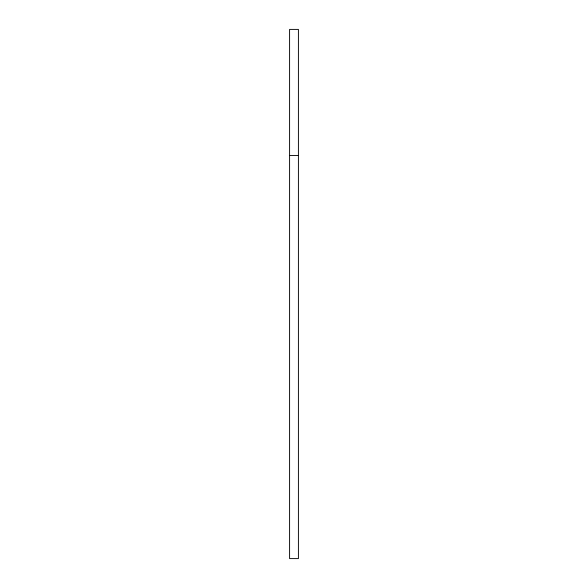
<?xml version="1.0" encoding="UTF-8"?>
<svg xmlns="http://www.w3.org/2000/svg" width="588" height="588" viewBox="0 0 588 588"><rect width="100%" height="100%" fill="white"/><g stroke="black" fill="none" stroke-linecap="round" stroke-linejoin="round"><path stroke-width="0.88" d="M298.41 155.526L289.59 155.526L289.59 558.6L298.41 558.6L298.41 29.4L289.59 29.4L289.59 155.269"/></g></svg>
